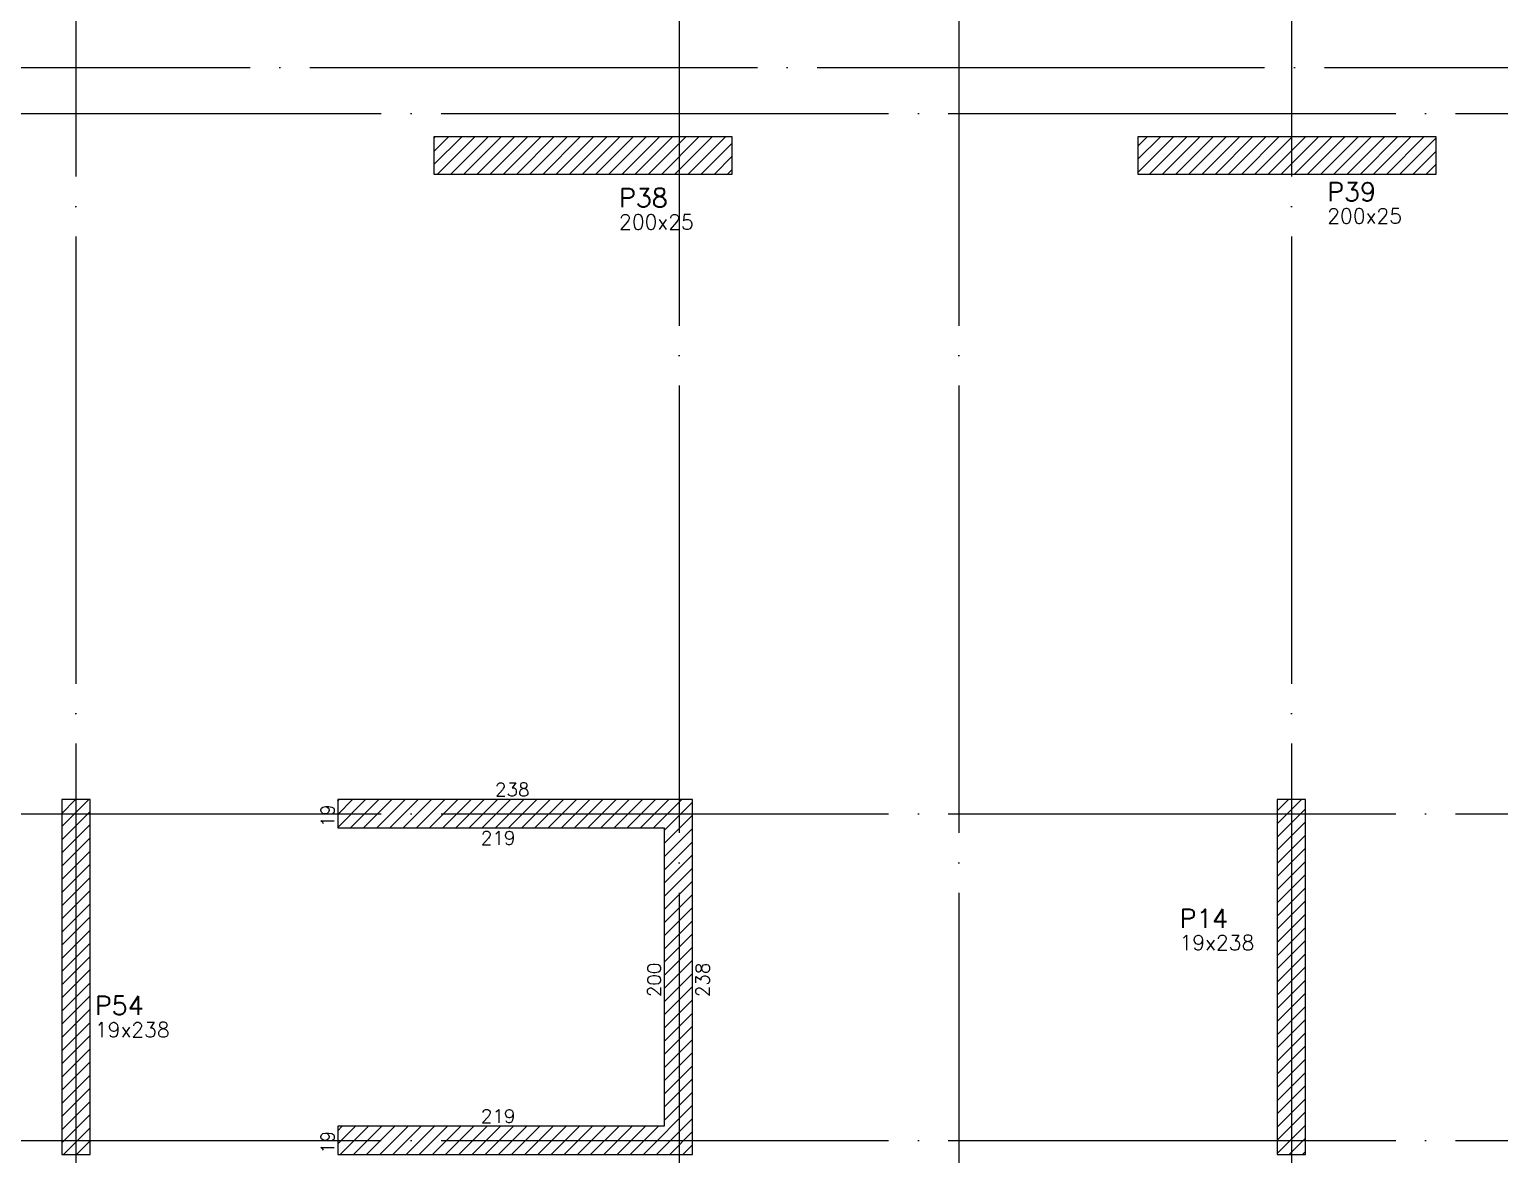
# Model space of a CAD drawing. Header units: millimetres. Extents: x -4245 to 5400, y -2094 to 2406.
# Drawn here: x -241 to 745, y 645 to 1400 of the extents above; entities that cross this region are included whole.
import ezdxf
from ezdxf.enums import TextEntityAlignment as Align

# ---------------------------------------------------------------- set-up
doc = ezdxf.new("R2010")
doc.units = ezdxf.units.MM
doc.header["$LTSCALE"] = 50
doc.linetypes.add('EIXO', pattern=[6.8, 6, -0.4, 0, -0.4])
for name, color, linetype in [('F-EIXO', 12, 'EIXO'), ('F-PILARES-DIM', 172, 'Continuous'), ('F-PILARES-HACH', 174, 'Continuous'), ('F-PILARES-NOME', 170, 'Continuous'), ('F-PILARES-S', 170, 'Continuous'), ('F-TEXTO', 6, 'Continuous')]:
    doc.layers.add(name, color=color, linetype=linetype)
doc.styles.add('MCP', font='simplex.shx')
doc.styles.add('ROMANS', font='simplex.shx')
pattern_1 = [(45, (0, 5000), (-4.419417, 4.419417), [])]

# ---------------------------------------------------------------- blocks, each defined once
blk = doc.blocks.new('*U23')
at = {"layer": 'F-EIXO'}
blk.add_line((0, 0), (7397, 0), dxfattribs=at)
at = {"layer": 'F-TEXTO', "style": 'ROMANS'}
blk.add_attdef('EIXO', text='', height=17.5, dxfattribs=at).set_placement((-28.2072, 0), align=Align.MIDDLE_CENTER)
blk = doc.blocks.new('*U29')
at = {"layer": 'F-EIXO'}
blk.add_line((0, 0), (7484.954, 0), dxfattribs=at)
at = {"layer": 'F-TEXTO', "style": 'ROMANS'}
blk.add_attdef('EIXO', text='', height=17.5, dxfattribs=at).set_placement((-28.2072, 0), align=Align.MIDDLE_CENTER)
blk = doc.blocks.new('*U25')
at = {"layer": 'F-EIXO'}
blk.add_line((0, 0), (0, -3377.88), dxfattribs=at)
at = {"layer": 'F-TEXTO', "style": 'ROMANS'}
blk.add_attdef('EIXO', text='', height=17.5, rotation=360, dxfattribs=at).set_placement((0, 28.21), align=Align.MIDDLE_CENTER)
blk = doc.blocks.new('*U26')
at = {"layer": 'F-EIXO'}
blk.add_line((0, 0), (0, -3477.88), dxfattribs=at)
at = {"layer": 'F-TEXTO', "style": 'ROMANS'}
blk.add_attdef('EIXO', text='', height=17.5, rotation=360, dxfattribs=at).set_placement((0, 28.21), align=Align.MIDDLE_CENTER)

msp = doc.modelspace()

# ---------------------------------------------------------------- hatches: boundary and pattern name
at = {"layer": 'F-PILARES-HACH', "linetype": 'Continuous'}
h = msp.add_hatch(dxfattribs=at)
h.set_pattern_fill('ANSI31', color=256, scale=50, style=0)
h.set_pattern_definition(pattern_1)
h.paths.add_polyline_path([(30.5, 1303), (230.5, 1303), (230.5, 1328), (30.5, 1328)], flags=16)
h = msp.add_hatch(dxfattribs=at)
h.set_pattern_fill('ANSI31', color=256, scale=50, style=0)
h.set_pattern_definition(pattern_1)
h.paths.add_polyline_path([(502.5, 1303), (702.5, 1303), (702.5, 1328), (502.5, 1328)], flags=16)
h = msp.add_hatch(dxfattribs=at)
h.set_pattern_fill('ANSI31', color=256, scale=50, style=0)
h.set_pattern_definition(pattern_1)
h.paths.add_polyline_path([(-219, 645.5), (-200, 645.5), (-200, 883.5), (-219, 883.5)], flags=16)
h = msp.add_hatch(dxfattribs=at)
h.set_pattern_fill('ANSI31', color=256, scale=50, style=0)
h.set_pattern_definition(pattern_1)
h.paths.add_polyline_path([(204, 645.5), (204, 883.5), (-34, 883.5), (-34, 864.5), (185, 864.5), (185, 664.5), (-34, 664.5), (-34, 645.5)], flags=16)
h = msp.add_hatch(dxfattribs=at)
h.set_pattern_fill('ANSI31', color=256, scale=50, style=0)
h.set_pattern_definition(pattern_1)
h.paths.add_polyline_path([(596, 645.5), (615, 645.5), (615, 883.5), (596, 883.5)], flags=16)

# ---------------------------------------------------------------- linework, layer by layer
at = {"layer": 'F-PILARES-S', "linetype": 'Continuous'}
for points in [[(30.5, 1303), (230.5, 1303), (230.5, 1328), (30.5, 1328), (30.5, 1303)], [(502.5, 1303), (702.5, 1303), (702.5, 1328), (502.5, 1328), (502.5, 1303)], [(-219, 645.5), (-200, 645.5), (-200, 883.5), (-219, 883.5), (-219, 645.5)], [(204, 645.5), (204, 883.5), (-34, 883.5), (-34, 864.5), (185, 864.5), (185, 664.5), (-34, 664.5), (-34, 645.5), (204, 645.5)], [(596, 645.5), (615, 645.5), (615, 883.5), (596, 883.5), (596, 645.5)]]:
    msp.add_lwpolyline(points, dxfattribs=at)

# ---------------------------------------------------------------- block references
at = {"layer": 'F-EIXO', "linetype": 'Continuous'}
for name, p in [('*U26', (-209.5, 1941.357)), ('*U26', (605.5, 1941.357)), ('*U25', (195, 1841.357)), ('*U25', (382.5, 1841.357)), ('*U29', (-3793.715, 1374.5)), ('*U23', (-3705.761, 1343.5)), ('*U23', (-3705.761, 874)), ('*U23', (-3705.761, 655))]:
    msp.add_blockref(name, p, dxfattribs=at)

# ---------------------------------------------------------------- texts
at = {"layer": 'F-PILARES-DIM', "linetype": 'Continuous', "style": 'MCP'}
for s, height, p in [('200x25', 10, (154.639, 1265.893)), ('200x25', 10, (629.495, 1269.884)), ('238', 9, (71.5, 885.75)), ('219', 9, (62, 853.25)), ('19x238', 10, (530.456, 782.597)), ('19x238', 10, (-196.814, 724.162)), ('219', 9, (62, 666.75))]:
    msp.add_text(s, height=height, dxfattribs=at).set_placement(p)
for s, p in [('19', (-36.25, 865)), ('200', (182.75, 751)), ('238', (215.25, 751)), ('19', (-36.25, 646))]:
    msp.add_text(s, height=9, rotation=90, dxfattribs=at).set_placement(p)
at = {"layer": 'F-PILARES-NOME', "linetype": 'Continuous', "style": 'MCP'}
for s, p in [('P38', (154.639, 1280.893)), ('P39', (629.495, 1284.884)), ('P14', (530.456, 797.597)), ('P54', (-196.814, 739.162))]:
    msp.add_text(s, height=12.5, dxfattribs=at).set_placement(p)

doc.saveas('drawing.dxf')
